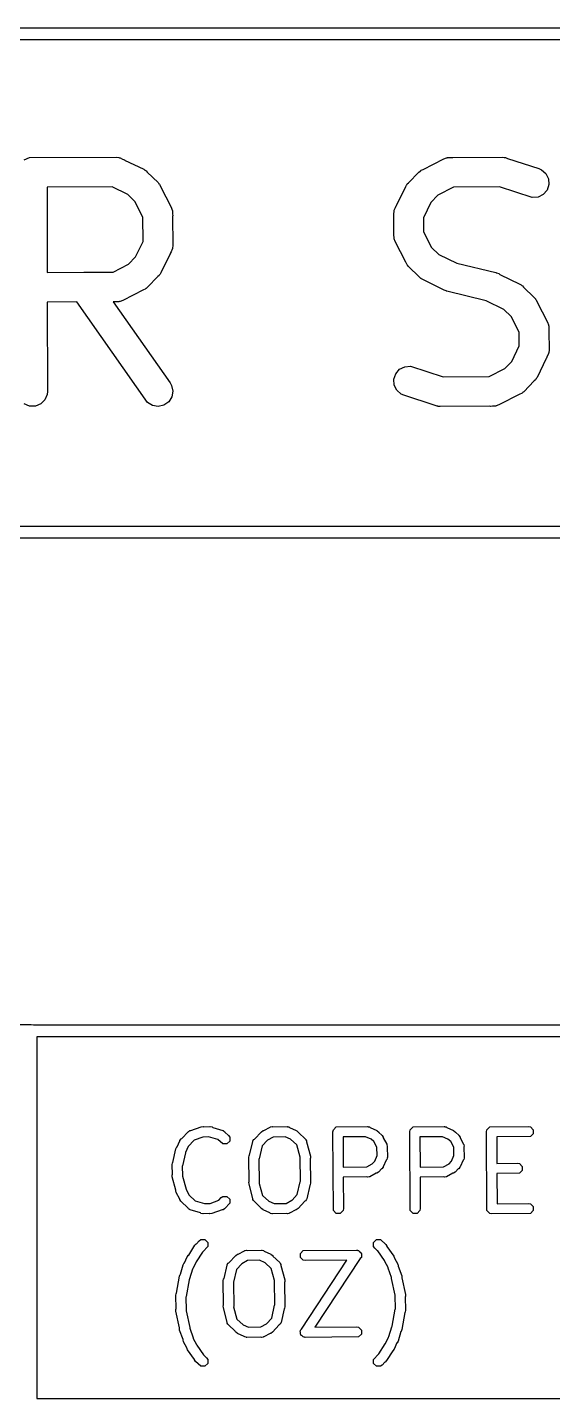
# Model space of a CAD drawing. Extents: x 139 to 262, y -120 to -93.
# Drawn here: x 181.74 to 187.09, y -108.47 to -94.5 of the extents above; entities that cross this region are included whole.
import ezdxf

# ---------------------------------------------------------------- set-up
doc = ezdxf.new("R2010")
doc.units = 0
doc.layers.add('BLACK', color=7, linetype='CONTINUOUS')

msp = doc.modelspace()

# ---------------------------------------------------------------- linework, layer by layer
at = {"layer": 'BLACK', "linetype": 'CONTINUOUS'}
for p, q in [((167.1458, -94.504434), (262.4201, -94.4996)), ((262.356655, -94.62177), (167.228849, -94.626597)), ((181.704691, -95.848788), (181.759628, -95.826032)), ((181.759628, -95.826032), (182.640865, -95.823104)), ((182.640865, -95.823104), (182.670597, -95.826032)), ((182.670597, -95.826032), (182.675656, -95.828127)), ((182.675656, -95.828127), (182.681118, -95.828516)), ((182.681118, -95.828516), (182.70708, -95.841144)), ((182.70708, -95.841144), (182.725534, -95.848788)), ((182.725534, -95.848788), (182.728127, -95.851381)), ((182.728127, -95.851381), (182.921897, -95.945631)), ((185.767579, -95.94767), (185.978729, -95.839193)), ((185.978729, -95.839193), (186.006632, -95.828515)), ((186.006632, -95.828515), (186.012094, -95.828126)), ((186.012094, -95.828126), (186.017152, -95.826032)), ((186.017152, -95.826032), (186.043504, -95.825894)), ((186.043504, -95.825894), (186.065945, -95.8243)), ((186.065945, -95.8243), (186.07031, -95.825755)), ((186.07031, -95.825755), (186.579075, -95.823104)), ((186.579075, -95.823104), (186.594118, -95.824585)), ((186.594118, -95.824585), (186.598136, -95.8243)), ((186.598136, -95.8243), (186.601149, -95.825277)), ((186.601149, -95.825277), (186.608807, -95.826032)), ((186.608807, -95.826032), (186.628089, -95.834019)), ((186.628089, -95.834019), (186.946583, -95.937363)), ((182.921897, -95.945631), (182.934693, -95.953686)), ((182.934693, -95.953686), (182.93841, -95.955226)), ((182.93841, -95.955226), (182.940773, -95.957514)), ((182.940773, -95.957514), (182.94718, -95.961547)), ((182.94718, -95.961547), (182.958904, -95.975065)), ((182.958904, -95.975065), (183.067942, -96.080617)), ((185.620693, -96.083216), (185.726245, -95.974179)), ((185.726245, -95.974179), (185.737931, -95.964587)), ((185.737931, -95.964587), (185.740569, -95.961547)), ((185.740569, -95.961547), (185.743424, -95.96008)), ((185.743424, -95.96008), (185.749339, -95.955226)), ((185.749339, -95.955226), (185.767579, -95.94767)), ((186.946583, -95.937363), (186.973863, -95.949543)), ((186.973863, -95.949543), (187.018785, -95.988503)), ((187.018785, -95.988503), (187.045378, -96.041689)), ((182.600248, -96.125209), (181.939066, -96.127406)), ((181.939066, -96.127406), (181.94019, -96.996251)), ((182.759242, -96.202545), (182.600248, -96.125209)), ((183.067942, -96.080617), (183.077533, -96.092303)), ((183.077533, -96.092303), (183.080574, -96.094941)), ((183.080574, -96.094941), (183.08204, -96.097796)), ((183.08204, -96.097796), (183.086895, -96.103711)), ((183.086895, -96.103711), (183.09445, -96.121951)), ((183.09445, -96.121951), (183.202928, -96.333101)), ((185.497009, -96.313993), (185.591259, -96.120224)), ((185.591259, -96.120224), (185.599314, -96.107427)), ((185.599314, -96.107427), (185.600854, -96.103711)), ((185.600854, -96.103711), (185.603142, -96.101347)), ((185.603142, -96.101347), (185.607175, -96.094941)), ((185.607175, -96.094941), (185.620693, -96.083216)), ((186.078344, -96.12774), (185.919211, -96.209494)), ((186.546954, -96.125298), (186.078344, -96.12774)), ((186.879329, -96.233146), (186.546954, -96.125298)), ((187.049593, -96.101003), (187.030789, -96.157416)), ((187.045378, -96.041689), (187.049593, -96.101003)), ((182.832626, -96.273583), (182.759242, -96.202545)), ((182.914482, -96.432914), (182.832626, -96.273583)), ((185.919211, -96.209494), (185.848173, -96.282878)), ((186.938642, -96.22893), (186.879329, -96.233146)), ((186.991828, -96.202337), (186.938642, -96.22893)), ((187.030789, -96.157416), (186.991828, -96.202337)), ((183.202928, -96.333101), (183.213606, -96.361004)), ((183.213606, -96.361004), (183.213994, -96.366466)), ((183.213994, -96.366466), (183.216089, -96.371524)), ((183.216089, -96.371524), (183.216321, -96.399212)), ((183.216321, -96.399212), (183.217821, -96.420317)), ((183.217821, -96.420317), (183.21653, -96.424187)), ((185.468732, -96.401256), (185.47166, -96.371524)), ((185.471031, -96.591764), (185.468732, -96.401256)), ((185.47166, -96.371524), (185.473755, -96.366464)), ((185.473755, -96.366464), (185.474144, -96.361003)), ((185.474144, -96.361003), (185.486772, -96.33504)), ((185.486772, -96.33504), (185.494416, -96.316587)), ((185.494416, -96.316587), (185.497009, -96.313993)), ((185.848173, -96.282878), (185.771438, -96.440638)), ((182.91656, -96.680672), (182.914482, -96.432914)), ((183.21653, -96.424187), (183.219017, -96.72057)), ((185.771438, -96.440638), (185.773147, -96.582241)), ((182.839576, -96.838946), (182.91656, -96.680672)), ((185.469929, -96.595071), (185.471031, -96.591764)), ((185.471304, -96.614431), (185.469929, -96.595071)), ((185.47166, -96.643864), (185.471304, -96.614431)), ((185.473755, -96.648923), (185.47166, -96.643864)), ((185.474144, -96.654385), (185.473755, -96.648923)), ((185.484821, -96.682287), (185.474144, -96.654385)), ((185.593298, -96.893436), (185.484821, -96.682287)), ((185.773147, -96.582241), (185.855122, -96.741804)), ((182.768536, -96.912333), (182.839576, -96.838946)), ((183.19074, -96.807831), (183.09649, -97.001601)), ((183.193333, -96.805239), (183.19074, -96.807831)), ((183.200974, -96.786791), (183.193333, -96.805239)), ((183.213606, -96.760822), (183.200974, -96.786791)), ((183.213994, -96.755359), (183.213606, -96.760822)), ((183.216089, -96.750302), (183.213994, -96.755359)), ((183.219017, -96.72057), (183.216089, -96.750302)), ((185.855122, -96.741804), (185.928508, -96.812844)), ((185.928508, -96.812844), (186.110407, -96.901321)), ((182.60952, -96.994027), (182.768536, -96.912333)), ((185.600854, -96.911677), (185.593298, -96.893436)), ((185.605708, -96.917591), (185.600854, -96.911677)), ((185.607175, -96.920447), (185.605708, -96.917591)), ((185.610215, -96.923084), (185.607175, -96.920447)), ((185.619807, -96.934771), (185.610215, -96.923084)), ((185.728844, -97.040322), (185.619807, -96.934771)), ((186.110407, -96.901321), (186.509599, -96.998473)), ((181.94019, -96.996251), (182.313499, -96.99501)), ((182.313499, -96.99501), (182.318247, -96.993959)), ((182.318247, -96.993959), (182.324008, -96.994975)), ((182.324008, -96.994975), (182.60952, -96.994027)), ((183.067059, -97.038605), (182.961505, -97.147648)), ((183.080574, -97.026885), (183.067059, -97.038605)), ((183.084606, -97.020479), (183.080574, -97.026885)), ((183.086896, -97.018114), (183.084606, -97.020479)), ((183.088436, -97.014394), (183.086896, -97.018114)), ((183.09649, -97.001601), (183.088436, -97.014394)), ((185.740569, -97.053841), (185.728844, -97.040322)), ((185.746974, -97.057873), (185.740569, -97.053841)), ((185.749339, -97.060162), (185.746974, -97.057873)), ((185.753057, -97.061702), (185.749339, -97.060162)), ((185.765852, -97.069756), (185.753057, -97.061702)), ((185.970419, -97.169259), (185.765852, -97.069756)), ((186.509599, -96.998473), (186.511793, -96.999257)), ((186.511793, -96.999257), (186.51289, -96.999335)), ((186.51289, -96.999335), (186.51532, -97.000517)), ((186.51532, -97.000517), (186.537733, -97.008525)), ((186.537733, -97.008525), (186.5491, -97.016947)), ((186.5491, -97.016947), (186.753669, -97.11645)), ((186.753669, -97.11645), (186.766465, -97.124505)), ((182.920166, -97.174158), (182.70902, -97.282634)), ((182.938411, -97.166601), (182.920166, -97.174158)), ((182.944327, -97.161745), (182.938411, -97.166601)), ((182.94718, -97.16028), (182.944327, -97.161745)), ((182.949814, -97.157241), (182.94718, -97.16028)), ((182.961505, -97.147648), (182.949814, -97.157241)), ((185.981788, -97.177683), (185.970419, -97.169259)), ((186.0042, -97.18569), (185.981788, -97.177683)), ((186.006631, -97.186873), (186.0042, -97.18569)), ((186.007727, -97.18695), (186.006631, -97.186873)), ((186.009922, -97.187735), (186.007727, -97.18695)), ((186.409111, -97.284885), (186.009922, -97.187735)), ((186.766465, -97.124505), (186.770182, -97.126045)), ((186.770182, -97.126045), (186.772545, -97.128333)), ((186.772545, -97.128333), (186.778952, -97.132366)), ((186.778952, -97.132366), (186.790676, -97.145884)), ((186.790676, -97.145884), (186.899714, -97.251436)), ((186.899714, -97.251436), (186.909305, -97.263122)), ((182.241359, -97.297221), (181.94058, -97.29822)), ((181.94058, -97.29822), (181.94176, -98.210704)), ((182.961215, -98.320778), (182.241359, -97.297221)), ((182.617143, -97.295972), (182.609629, -97.295997)), ((182.609629, -97.295997), (183.191468, -98.123309)), ((182.621804, -97.297526), (182.617143, -97.295972)), ((182.644964, -97.29588), (182.621804, -97.297526)), ((182.670597, -97.295795), (182.644964, -97.29588)), ((182.675656, -97.293699), (182.670597, -97.295795)), ((182.681118, -97.293311), (182.675656, -97.293699)), ((182.70902, -97.282634), (182.681118, -97.293311)), ((186.591014, -97.373364), (186.409111, -97.284885)), ((186.664398, -97.444402), (186.591014, -97.373364)), ((186.909305, -97.263122), (186.912346, -97.26576)), ((186.912346, -97.26576), (186.913812, -97.268615)), ((186.913812, -97.268615), (186.918667, -97.27453)), ((186.918667, -97.27453), (186.926222, -97.29277)), ((186.926222, -97.29277), (187.0347, -97.50392)), ((186.746373, -97.603965), (186.664398, -97.444402)), ((187.0347, -97.50392), (187.045378, -97.531823)), ((187.045378, -97.531823), (187.045766, -97.537285)), ((187.045766, -97.537285), (187.047861, -97.542343)), ((186.748082, -97.745567), (186.746373, -97.603965)), ((187.047861, -97.542343), (187.048216, -97.571759)), ((187.048216, -97.571759), (187.049593, -97.591136)), ((187.049593, -97.591136), (187.048489, -97.594445)), ((187.048489, -97.594445), (187.050789, -97.784951)), ((186.671348, -97.903327), (186.748082, -97.745567)), ((187.047861, -97.814683), (187.045766, -97.81974)), ((187.050789, -97.784951), (187.047861, -97.814683)), ((185.527693, -97.983871), (185.580879, -97.957278)), ((185.580879, -97.957278), (185.640193, -97.953062)), ((185.640193, -97.953062), (185.972567, -98.060909)), ((186.600308, -97.976714), (186.671348, -97.903327)), ((187.022512, -97.872212), (186.928262, -98.065982)), ((187.025105, -97.86962), (187.022512, -97.872212)), ((187.032746, -97.851172), (187.025105, -97.86962)), ((187.045378, -97.825203), (187.032746, -97.851172)), ((187.045766, -97.81974), (187.045378, -97.825203)), ((185.469928, -98.085205), (185.488732, -98.028793)), ((185.474144, -98.144519), (185.469928, -98.085205)), ((185.488732, -98.028793), (185.527693, -97.983871)), ((185.972567, -98.060909), (186.441176, -98.058467)), ((186.441176, -98.058467), (186.600308, -97.976714)), ((186.912346, -98.091266), (186.898831, -98.102986)), ((186.916378, -98.08486), (186.912346, -98.091266)), ((186.918668, -98.082495), (186.916378, -98.08486)), ((186.920208, -98.078775), (186.918668, -98.082495)), ((186.928262, -98.065982), (186.920208, -98.078775)), ((181.94176, -98.210704), (181.938832, -98.240436)), ((183.191468, -98.123309), (183.20612, -98.149345)), ((183.20612, -98.149345), (183.218981, -98.207401)), ((183.218981, -98.207401), (183.208648, -98.265959)), ((185.500737, -98.197705), (185.474144, -98.144519)), ((185.545659, -98.236666), (185.500737, -98.197705)), ((185.572939, -98.248845), (185.545659, -98.236666)), ((186.770183, -98.230982), (186.751938, -98.238539)), ((186.776099, -98.226126), (186.770183, -98.230982)), ((186.778952, -98.224661), (186.776099, -98.226126)), ((186.781586, -98.221622), (186.778952, -98.224661)), ((186.793277, -98.212029), (186.781586, -98.221622)), ((186.898831, -98.102986), (186.793277, -98.212029)), ((181.759628, -98.360176), (181.704691, -98.33742)), ((181.819092, -98.360176), (181.759628, -98.360176)), ((181.874029, -98.33742), (181.819092, -98.360176)), ((181.916076, -98.295373), (181.874029, -98.33742)), ((181.938832, -98.240436), (181.916076, -98.295373)), ((183.011362, -98.352735), (182.961215, -98.320778)), ((183.06992, -98.363068), (183.011362, -98.352735)), ((183.127976, -98.350207), (183.06992, -98.363068)), ((183.176691, -98.316106), (183.127976, -98.350207)), ((183.208648, -98.265959), (183.176691, -98.316106)), ((185.891427, -98.352187), (185.572939, -98.248845)), ((185.910714, -98.360176), (185.891427, -98.352187)), ((185.918372, -98.36093), (185.910714, -98.360176)), ((185.921386, -98.361908), (185.918372, -98.36093)), ((185.925402, -98.361622), (185.921386, -98.361908)), ((185.940446, -98.363104), (185.925402, -98.361622)), ((186.449213, -98.360452), (185.940446, -98.363104)), ((186.453576, -98.361907), (186.449213, -98.360452)), ((186.476001, -98.360313), (186.453576, -98.361907)), ((186.502369, -98.360176), (186.476001, -98.360313)), ((186.507428, -98.35808), (186.502369, -98.360176)), ((186.51289, -98.357692), (186.507428, -98.35808)), ((186.540792, -98.347015), (186.51289, -98.357692)), ((186.751938, -98.238539), (186.540792, -98.347015)), ((167.233544, -99.584419), (196.3801, -99.5796)), ((196.316613, -99.70178), (167.228849, -99.70659)), ((167.233544, -104.664405), (181.7751, -104.6596)), ((181.7751, -104.6596), (181.799385, -104.664431)), ((181.799385, -104.664431), (196.317789, -104.663561)), ((196.317818, -104.785728), (181.833793, -104.786596)), ((181.833793, -104.786596), (181.834967, -108.473688)), ((183.310122, -105.824375), (183.375593, -105.754536)), ((183.375593, -105.754536), (183.377814, -105.753051)), ((183.377814, -105.753051), (183.378362, -105.751957)), ((183.378362, -105.751957), (183.380776, -105.751072)), ((183.380776, -105.751072), (183.392897, -105.742974)), ((183.392897, -105.742974), (183.402886, -105.742973)), ((183.402886, -105.742973), (183.508202, -105.704397)), ((183.508202, -105.704397), (183.528851, -105.701794)), ((183.528851, -105.701794), (183.534177, -105.704457)), ((183.534177, -105.704457), (183.595735, -105.701824)), ((183.595735, -105.701824), (183.595796, -105.701794)), ((183.595796, -105.701794), (183.595876, -105.701818)), ((183.595876, -105.701818), (183.599577, -105.70166)), ((183.599577, -105.70166), (183.619989, -105.70572)), ((183.619989, -105.70572), (183.62479, -105.710521)), ((183.62479, -105.710521), (183.728204, -105.74165)), ((183.728204, -105.74165), (183.730526, -105.742973)), ((183.730526, -105.742973), (183.73175, -105.742974)), ((183.73175, -105.742974), (183.733897, -105.744895)), ((183.733897, -105.744895), (183.746285, -105.751957)), ((183.746285, -105.751957), (183.749924, -105.759236)), ((183.749924, -105.759236), (183.786307, -105.79179)), ((184.050635, -105.82923), (184.12066, -105.754536)), ((184.12066, -105.754536), (184.137964, -105.742973)), ((184.137964, -105.742973), (184.144142, -105.742973)), ((184.144142, -105.742973), (184.20903, -105.707291)), ((184.20903, -105.707291), (184.211606, -105.706585)), ((184.211606, -105.706585), (184.212472, -105.70572)), ((184.212472, -105.70572), (184.214986, -105.705659)), ((184.214986, -105.705659), (184.229103, -105.701794)), ((184.229103, -105.701794), (184.238974, -105.705084)), ((184.238974, -105.705084), (184.381897, -105.70166)), ((184.381897, -105.70166), (184.384516, -105.702181)), ((184.384516, -105.702181), (184.385678, -105.701794)), ((184.385678, -105.701794), (184.388119, -105.702897)), ((184.388119, -105.702897), (184.402309, -105.70572)), ((184.402309, -105.70572), (184.408862, -105.712273)), ((184.408862, -105.712273), (184.476782, -105.742973)), ((184.476782, -105.742973), (184.476817, -105.742973)), ((184.476817, -105.742973), (184.476849, -105.743003)), ((184.476849, -105.743003), (184.480258, -105.744544)), ((184.480258, -105.744544), (184.496699, -105.757304)), ((184.496699, -105.757304), (184.498787, -105.76357)), ((184.498787, -105.76357), (184.568627, -105.829043)), ((184.850103, -105.755), (184.854163, -105.734588)), ((184.854163, -106.557732), (184.850103, -105.755)), ((184.854163, -105.734588), (184.883031, -105.70572)), ((184.883031, -105.70572), (185.20147, -105.70166)), ((185.20147, -105.70166), (185.204089, -105.702181)), ((185.204089, -105.702181), (185.205251, -105.701794)), ((185.205251, -105.701794), (185.207692, -105.702897)), ((185.207692, -105.702897), (185.221882, -105.70572)), ((185.221882, -105.70572), (185.228435, -105.712273)), ((185.228435, -105.712273), (185.296357, -105.742973)), ((185.296357, -105.742973), (185.29639, -105.742974)), ((185.29639, -105.742974), (185.296423, -105.743003)), ((185.296423, -105.743003), (185.299831, -105.744544)), ((185.299831, -105.744544), (185.316272, -105.757304)), ((185.316272, -105.757304), (185.317915, -105.762234)), ((185.317915, -105.762234), (185.347996, -105.78915)), ((185.632423, -105.755), (185.636483, -105.734588)), ((185.636483, -106.557732), (185.632423, -105.755)), ((185.636483, -105.734588), (185.665351, -105.70572)), ((185.665351, -105.70572), (185.98379, -105.70166)), ((185.98379, -105.70166), (185.986409, -105.702181)), ((185.986409, -105.702181), (185.987571, -105.701794)), ((185.987571, -105.701794), (185.990012, -105.702897)), ((185.990012, -105.702897), (186.004202, -105.70572)), ((186.004202, -105.70572), (186.010755, -105.712273)), ((186.010755, -105.712273), (186.078677, -105.742973)), ((186.078677, -105.742973), (186.07871, -105.742974)), ((186.07871, -105.742974), (186.078743, -105.743003)), ((186.078743, -105.743003), (186.082151, -105.744544)), ((186.082151, -105.744544), (186.098592, -105.757304)), ((186.098592, -105.757304), (186.100235, -105.762234)), ((186.100235, -105.762234), (186.130316, -105.78915)), ((186.414743, -105.755), (186.418803, -105.734588)), ((186.418803, -106.557732), (186.414743, -105.755)), ((186.418803, -105.734588), (186.447671, -105.70572)), ((186.447671, -105.70572), (186.840617, -105.70166)), ((186.840617, -105.70166), (186.861029, -105.70572)), ((186.861029, -105.70572), (186.889897, -105.734588)), ((186.889897, -105.775412), (186.861029, -105.80428)), ((186.889897, -105.734588), (186.889897, -105.775412)), ((183.249803, -105.92833), (183.258692, -105.909512)), ((183.258692, -105.909512), (183.261842, -105.907621)), ((183.261842, -105.907621), (183.289524, -105.846382)), ((183.289524, -105.846348), (183.289554, -105.846315)), ((183.289524, -105.846382), (183.289524, -105.846348)), ((183.289554, -105.846315), (183.291096, -105.842905)), ((183.291096, -105.842905), (183.303856, -105.826464)), ((183.303856, -105.826464), (183.310122, -105.824375)), ((183.37681, -105.904167), (183.349259, -105.965122)), ((183.436438, -105.840562), (183.37681, -105.904167)), ((183.52464, -105.808254), (183.436438, -105.840562)), ((183.52507, -105.80834), (183.52464, -105.808254)), ((183.583499, -105.80584), (183.52507, -105.80834)), ((183.678667, -105.834486), (183.583499, -105.80584)), ((183.728176, -105.878786), (183.678667, -105.834486)), ((183.769002, -105.878787), (183.728176, -105.878786)), ((183.797869, -105.84992), (183.769002, -105.878787)), ((183.786307, -105.79179), (183.79787, -105.809095)), ((183.79787, -105.809095), (183.797869, -105.84992)), ((184.001067, -105.99163), (184.032123, -105.853823)), ((184.032123, -105.853823), (184.03459, -105.8486)), ((184.03459, -105.846347), (184.036735, -105.844058)), ((184.03459, -105.8486), (184.03459, -105.846347)), ((184.036735, -105.844058), (184.041012, -105.835005)), ((184.041012, -105.835005), (184.050635, -105.82923)), ((184.12787, -105.897773), (184.098364, -106.02871)), ((184.182011, -105.840022), (184.12787, -105.897773)), ((184.182231, -105.839962), (184.182011, -105.840022)), ((184.240047, -105.808168), (184.182231, -105.839962)), ((184.363572, -105.805208), (184.240047, -105.808168)), ((184.418995, -105.830259), (184.363572, -105.805208)), ((184.481743, -105.889083), (184.418995, -105.830259)), ((184.515559, -106.012076), (184.481743, -105.889083)), ((184.568627, -105.829043), (184.571836, -105.833846)), ((184.571836, -105.833846), (184.573768, -105.835005)), ((184.573768, -105.835005), (184.574576, -105.837946)), ((184.574576, -105.837946), (184.58019, -105.846347)), ((184.58019, -105.846347), (184.580189, -105.858361)), ((184.580189, -105.858361), (184.619911, -106.002836)), ((185.18221, -105.804785), (184.953092, -105.807706)), ((184.953092, -105.807706), (184.954644, -106.114593)), ((185.238596, -105.830272), (185.18221, -105.804785)), ((185.266606, -105.855334), (185.238596, -105.830272)), ((185.297365, -105.91127), (185.266606, -105.855334)), ((185.300029, -105.99799), (185.297365, -105.91127)), ((185.347996, -105.78915), (185.348179, -105.789211)), ((185.348179, -105.789211), (185.348289, -105.789412)), ((185.348289, -105.789412), (185.350947, -105.79179)), ((185.350947, -105.79179), (185.36251, -105.809095)), ((185.36251, -105.809095), (185.362509, -105.815271)), ((185.362509, -105.815271), (185.398192, -105.880158)), ((185.398192, -105.880158), (185.398897, -105.882735)), ((185.398897, -105.882735), (185.399763, -105.883601)), ((185.399763, -105.883601), (185.399842, -105.886184)), ((185.399842, -105.886184), (185.403689, -105.900231)), ((185.403689, -105.900231), (185.400562, -105.909612)), ((185.400562, -105.909612), (185.403823, -106.015773)), ((185.96453, -105.804785), (185.735412, -105.807706)), ((185.735412, -105.807706), (185.736964, -106.114593)), ((186.020916, -105.830272), (185.96453, -105.804785)), ((186.048926, -105.855334), (186.020916, -105.830272)), ((186.079685, -105.91127), (186.048926, -105.855334)), ((186.082349, -105.99799), (186.079685, -105.91127)), ((186.130316, -105.78915), (186.130499, -105.789211)), ((186.130499, -105.789211), (186.130609, -105.789412)), ((186.130609, -105.789412), (186.133267, -105.79179)), ((186.133267, -105.79179), (186.14483, -105.809095)), ((186.14483, -105.809095), (186.144829, -105.815271)), ((186.144829, -105.815271), (186.180512, -105.880158)), ((186.180512, -105.880158), (186.181217, -105.882735)), ((186.181217, -105.882735), (186.182083, -105.883601)), ((186.182083, -105.883601), (186.182162, -105.886184)), ((186.182162, -105.886184), (186.186009, -105.900231)), ((186.186009, -105.900231), (186.182882, -105.909612)), ((186.182882, -105.909612), (186.186143, -106.015773)), ((186.861029, -105.80428), (186.517733, -105.807827)), ((186.517733, -105.807827), (186.519095, -106.077221)), ((183.218747, -106.066137), (183.249803, -105.92833)), ((183.346307, -105.968925), (183.316044, -106.103217)), ((183.349259, -105.965122), (183.346307, -105.968925)), ((183.993277, -106.015773), (183.997337, -105.995361)), ((183.996856, -106.263698), (183.993277, -106.015773)), ((183.997337, -105.995361), (184.001067, -105.99163)), ((184.098364, -106.02871), (184.096437, -106.032788)), ((184.096437, -106.032788), (184.099957, -106.276547)), ((184.514824, -106.015773), (184.515559, -106.012076)), ((184.518343, -106.259531), (184.514824, -106.015773)), ((184.620923, -106.023623), (184.617924, -106.028621)), ((184.617924, -106.028621), (184.621504, -106.276547)), ((184.619911, -106.002836), (184.620923, -106.023623)), ((185.250149, -106.080909), (185.275209, -106.052901)), ((185.275209, -106.052901), (185.300029, -105.99799)), ((185.393209, -106.042738), (185.36251, -106.110658)), ((185.399763, -106.036185), (185.393209, -106.042738)), ((185.402585, -106.021995), (185.399763, -106.036185)), ((185.403689, -106.019554), (185.402585, -106.021995)), ((185.403823, -106.015773), (185.403301, -106.018392)), ((185.403301, -106.018392), (185.403689, -106.019554)), ((186.032469, -106.080909), (186.057529, -106.052901)), ((186.057529, -106.052901), (186.082349, -105.99799)), ((186.175529, -106.042738), (186.14483, -106.110658)), ((186.182083, -106.036185), (186.175529, -106.042738)), ((186.184905, -106.021995), (186.182083, -106.036185)), ((186.186009, -106.019554), (186.184905, -106.021995)), ((186.186143, -106.015773), (186.185621, -106.018392)), ((186.185621, -106.018392), (186.186009, -106.019554)), ((183.210957, -106.09028), (183.215017, -106.069868)), ((183.214021, -106.19005), (183.210957, -106.09028)), ((183.211538, -106.19419), (183.214021, -106.19005)), ((183.21255, -106.214977), (183.211538, -106.19419)), ((183.215017, -106.069868), (183.218747, -106.066137)), ((183.316044, -106.103217), (183.314689, -106.106084)), ((183.314689, -106.106084), (183.317637, -106.20204)), ((183.317637, -106.20204), (183.316901, -106.205736)), ((184.954644, -106.114593), (185.194454, -106.111536)), ((185.194454, -106.111536), (185.250149, -106.080909)), ((185.290211, -106.176813), (185.225325, -106.212496)), ((185.29639, -106.176813), (185.290211, -106.176813)), ((185.313694, -106.16525), (185.29639, -106.176813)), ((185.316073, -106.16259), (185.313694, -106.16525)), ((185.316273, -106.162481), (185.316073, -106.16259)), ((185.316333, -106.1623), (185.316273, -106.162481)), ((185.343248, -106.132219), (185.316333, -106.1623)), ((185.348179, -106.130576), (185.343248, -106.132219)), ((185.360939, -106.114134), (185.348179, -106.130576)), ((185.362478, -106.110728), (185.360939, -106.114134)), ((185.36251, -106.110693), (185.362478, -106.110728)), ((185.36251, -106.110658), (185.36251, -106.110693)), ((185.736964, -106.114593), (185.976774, -106.111536)), ((185.976774, -106.111536), (186.032469, -106.080909)), ((186.072531, -106.176813), (186.007645, -106.212496)), ((186.07871, -106.176813), (186.072531, -106.176813)), ((186.096014, -106.16525), (186.07871, -106.176813)), ((186.098393, -106.16259), (186.096014, -106.16525)), ((186.098593, -106.162481), (186.098393, -106.16259)), ((186.098653, -106.1623), (186.098593, -106.162481)), ((186.125568, -106.132219), (186.098653, -106.1623)), ((186.130499, -106.130576), (186.125568, -106.132219)), ((186.143259, -106.114134), (186.130499, -106.130576)), ((186.144798, -106.110728), (186.143259, -106.114134)), ((186.14483, -106.110693), (186.144798, -106.110728)), ((186.14483, -106.110658), (186.14483, -106.110693)), ((186.519095, -106.077221), (186.728857, -106.074193)), ((186.749269, -106.176813), (186.519616, -106.180128)), ((186.519616, -106.180128), (186.521169, -106.48728)), ((186.728857, -106.074193), (186.749269, -106.078253)), ((186.749269, -106.078253), (186.778137, -106.107121)), ((186.778137, -106.147945), (186.749269, -106.176813)), ((186.778137, -106.107121), (186.778137, -106.147945)), ((183.2498, -106.350466), (183.21255, -106.214977)), ((183.316901, -106.205736), (183.353297, -106.338116)), ((183.353297, -106.338116), (183.353467, -106.341613)), ((183.353467, -106.341613), (183.386513, -106.401706)), ((183.993858, -106.268697), (183.996856, -106.263698)), ((183.99487, -106.289484), (183.993858, -106.268697)), ((184.03459, -106.433956), (183.99487, -106.289484)), ((184.099957, -106.276547), (184.099221, -106.280243)), ((184.099221, -106.280243), (184.133035, -106.403235)), ((184.486909, -106.394545), (184.516417, -106.26361)), ((184.516417, -106.26361), (184.518343, -106.259531)), ((184.613713, -106.300689), (184.582657, -106.438497)), ((184.617444, -106.296959), (184.613713, -106.300689)), ((184.621504, -106.276547), (184.617444, -106.296959)), ((185.19452, -106.214415), (184.955165, -106.217467)), ((184.955165, -106.217467), (184.956783, -106.53732)), ((185.205252, -106.217993), (185.19452, -106.214415)), ((185.219476, -106.214097), (185.205252, -106.217993)), ((185.221882, -106.214067), (185.219476, -106.214097)), ((185.222747, -106.213201), (185.221882, -106.214067)), ((185.225325, -106.212496), (185.222747, -106.213201)), ((185.97684, -106.214415), (185.737485, -106.217467)), ((185.737485, -106.217467), (185.739103, -106.53732)), ((185.987572, -106.217993), (185.97684, -106.214415)), ((186.001796, -106.214097), (185.987572, -106.217993)), ((186.004202, -106.214067), (186.001796, -106.214097)), ((186.005067, -106.213201), (186.004202, -106.214067)), ((186.007645, -106.212496), (186.005067, -106.213201)), ((183.248344, -106.354835), (183.2498, -106.350466)), ((183.253841, -106.374908), (183.248344, -106.354835)), ((183.289524, -106.439794), (183.253841, -106.374908)), ((183.289524, -106.445972), (183.289524, -106.439794)), ((183.301087, -106.463277), (183.289524, -106.445972)), ((183.373991, -106.531623), (183.301087, -106.463277)), ((183.386513, -106.401706), (183.386573, -106.401925)), ((183.386573, -106.401925), (183.446317, -106.457934)), ((183.446317, -106.457934), (183.541147, -106.486479)), ((183.600006, -106.484065), (183.686437, -106.452405)), ((183.686437, -106.452405), (183.710872, -106.425097)), ((183.710872, -106.425097), (183.728176, -106.413534)), ((183.728176, -106.413534), (183.769002, -106.413533)), ((183.769002, -106.413533), (183.797869, -106.4424)), ((183.797869, -106.4424), (183.79787, -106.483225)), ((184.03459, -106.445973), (184.03459, -106.433956)), ((184.040203, -106.454373), (184.03459, -106.445973)), ((184.041012, -106.457315), (184.040203, -106.454373)), ((184.042943, -106.458473), (184.041012, -106.457315)), ((184.046153, -106.463277), (184.042943, -106.458473)), ((184.115991, -106.528748), (184.046153, -106.463277)), ((184.133035, -106.403235), (184.195785, -106.46206)), ((184.195785, -106.46206), (184.251208, -106.487111)), ((184.374732, -106.484151), (184.43255, -106.452358)), ((184.43255, -106.452358), (184.43277, -106.452297)), ((184.43277, -106.452297), (184.486909, -106.394545)), ((184.564144, -106.463088), (184.494121, -106.537784)), ((184.573768, -106.457315), (184.564144, -106.463088)), ((184.578044, -106.448261), (184.573768, -106.457315)), ((184.58019, -106.445973), (184.578044, -106.448261)), ((184.582657, -106.438497), (184.580189, -106.443719)), ((184.580189, -106.443719), (184.58019, -106.445973)), ((183.378362, -106.540363), (183.373991, -106.531623)), ((183.390998, -106.547566), (183.378362, -106.540363)), ((183.392897, -106.549346), (183.390998, -106.547566)), ((183.39412, -106.549346), (183.392897, -106.549346)), ((183.396443, -106.55067), (183.39412, -106.549346)), ((183.499856, -106.581798), (183.396443, -106.55067)), ((183.504658, -106.5866), (183.499856, -106.581798)), ((183.52507, -106.59066), (183.504658, -106.5866)), ((183.52877, -106.590501), (183.52507, -106.59066)), ((183.528851, -106.590526), (183.52877, -106.590501)), ((183.528911, -106.590495), (183.528851, -106.590526)), ((183.590469, -106.587862), (183.528911, -106.590495)), ((183.541147, -106.486479), (183.599577, -106.48398)), ((183.595796, -106.590526), (183.590469, -106.587862)), ((183.616444, -106.587923), (183.595796, -106.590526)), ((183.599577, -106.48398), (183.600006, -106.484065)), ((183.72176, -106.549346), (183.616444, -106.587923)), ((183.73175, -106.549346), (183.72176, -106.549346)), ((183.743872, -106.541246), (183.73175, -106.549346)), ((183.746285, -106.540363), (183.743872, -106.541246)), ((183.746831, -106.539269), (183.746285, -106.540363)), ((183.749055, -106.537784), (183.746831, -106.539269)), ((183.79787, -106.483225), (183.749055, -106.537784)), ((184.118081, -106.535016), (184.115991, -106.528748)), ((184.134523, -106.547776), (184.118081, -106.535016)), ((184.137931, -106.549316), (184.134523, -106.547776)), ((184.137964, -106.549347), (184.137931, -106.549316)), ((184.137999, -106.549347), (184.137964, -106.549347)), ((184.205918, -106.580046), (184.137999, -106.549347)), ((184.212472, -106.5866), (184.205918, -106.580046)), ((184.226661, -106.589422), (184.212472, -106.5866)), ((184.229103, -106.590526), (184.226661, -106.589422)), ((184.230264, -106.590138), (184.229103, -106.590526)), ((184.232884, -106.59066), (184.230264, -106.590138)), ((184.375805, -106.587235), (184.232884, -106.59066)), ((184.251208, -106.487111), (184.374732, -106.484151)), ((184.385678, -106.590526), (184.375805, -106.587235)), ((184.399794, -106.58666), (184.385678, -106.590526)), ((184.402309, -106.5866), (184.399794, -106.58666)), ((184.403174, -106.585734), (184.402309, -106.5866)), ((184.405751, -106.585029), (184.403174, -106.585734)), ((184.470638, -106.549347), (184.405751, -106.585029)), ((184.476817, -106.549347), (184.470638, -106.549347)), ((184.494121, -106.537784), (184.476817, -106.549347)), ((184.883031, -106.5866), (184.854163, -106.557732)), ((184.923855, -106.5866), (184.883031, -106.5866)), ((184.952723, -106.557732), (184.923855, -106.5866)), ((184.956783, -106.53732), (184.952723, -106.557732)), ((185.665351, -106.5866), (185.636483, -106.557732)), ((185.706175, -106.5866), (185.665351, -106.5866)), ((185.735043, -106.557732), (185.706175, -106.5866)), ((185.739103, -106.53732), (185.735043, -106.557732)), ((186.447671, -106.5866), (186.418803, -106.557732)), ((186.468083, -106.59066), (186.447671, -106.5866)), ((186.861029, -106.5866), (186.468083, -106.59066)), ((186.521169, -106.48728), (186.840617, -106.48398)), ((186.840617, -106.48398), (186.861029, -106.48804)), ((186.861029, -106.48804), (186.889897, -106.516908)), ((186.889897, -106.557732), (186.861029, -106.5866)), ((186.889897, -106.516908), (186.889897, -106.557732)), ((183.443436, -106.910396), (183.458136, -106.895664)), ((183.458136, -106.895664), (183.460318, -106.895227)), ((183.460318, -106.895227), (183.487353, -106.865014)), ((183.487353, -106.865014), (183.504657, -106.853451)), ((183.504657, -106.853451), (183.545483, -106.853451)), ((183.545483, -106.853451), (183.57435, -106.882318)), ((183.57435, -106.882318), (183.57435, -106.923144)), ((185.263951, -106.882318), (185.292818, -106.853451)), ((185.263951, -106.923144), (185.263951, -106.882318)), ((185.292818, -106.853451), (185.333644, -106.853451)), ((185.333644, -106.853451), (185.388201, -106.902267)), ((183.337282, -107.090542), (183.365601, -107.02789)), ((183.365601, -107.02789), (183.378361, -107.011449)), ((183.378361, -107.011449), (183.380221, -107.010828)), ((183.380221, -107.010828), (183.443436, -106.910396)), ((183.52102, -106.980716), (183.457692, -107.081332)), ((183.525534, -106.977701), (183.52102, -106.980716)), ((183.57435, -106.923144), (183.525534, -106.977701)), ((183.789862, -107.088721), (183.859887, -107.014027)), ((183.859887, -107.014027), (183.877191, -107.002464)), ((183.877191, -107.002464), (183.883369, -107.002464)), ((183.883369, -107.002464), (183.948257, -106.966782)), ((183.948257, -106.966782), (183.950833, -106.966076)), ((183.950833, -106.966076), (183.951699, -106.965211)), ((183.951699, -106.965211), (183.954213, -106.96515)), ((183.954213, -106.96515), (183.96833, -106.961285)), ((183.96833, -106.961285), (183.978201, -106.964575)), ((183.978201, -106.964575), (184.121124, -106.961151)), ((184.121124, -106.961151), (184.123743, -106.961672)), ((184.123743, -106.961672), (184.124905, -106.961285)), ((184.124905, -106.961285), (184.127346, -106.962388)), ((184.127346, -106.962388), (184.141536, -106.965211)), ((184.141536, -106.965211), (184.148089, -106.971764)), ((184.148089, -106.971764), (184.216009, -107.002464)), ((184.216009, -107.002464), (184.216044, -107.002464)), ((184.216044, -107.002464), (184.216076, -107.002494)), ((184.216076, -107.002494), (184.219485, -107.004035)), ((184.219485, -107.004035), (184.235926, -107.016795)), ((184.235926, -107.016795), (184.238014, -107.023061)), ((184.238014, -107.023061), (184.307854, -107.088534)), ((184.518884, -106.994079), (184.547752, -106.965211)), ((184.518884, -107.034903), (184.518884, -106.994079)), ((184.547752, -107.063771), (184.518884, -107.034903)), ((184.547752, -106.965211), (185.08971, -106.961151)), ((185.08971, -106.961151), (185.097442, -106.962688)), ((185.097442, -106.962688), (185.100062, -106.962165)), ((185.100062, -106.962165), (185.102296, -106.963654)), ((185.102296, -106.963654), (185.110122, -106.965211)), ((185.110122, -106.965211), (185.121104, -106.976193)), ((185.121104, -106.976193), (185.134029, -106.98481)), ((185.13899, -107.034903), (185.128385, -107.045507)), ((185.134029, -106.98481), (185.135106, -106.990195)), ((185.135106, -106.990195), (185.13899, -106.994079)), ((185.13899, -106.994079), (185.13899, -107.009613)), ((185.13899, -107.009613), (185.142036, -107.024843)), ((185.142036, -107.024843), (185.13899, -107.029454)), ((185.13899, -107.029454), (185.13899, -107.034903)), ((185.275514, -106.940448), (185.263951, -106.923144)), ((185.304952, -106.966788), (185.275514, -106.940448)), ((185.306102, -106.969572), (185.304952, -106.966788)), ((185.375, -107.067265), (185.306102, -106.969572)), ((185.388201, -106.902267), (185.399764, -106.919571)), ((185.399764, -106.919571), (185.399764, -106.923455)), ((185.399764, -106.923455), (185.469373, -107.022156)), ((185.469373, -107.022156), (185.477317, -107.041392)), ((185.477317, -107.041392), (185.477074, -107.042606)), ((183.295967, -107.207341), (183.325454, -107.109384)), ((183.325454, -107.109384), (183.335761, -107.091303)), ((183.335761, -107.091303), (183.337282, -107.090542)), ((183.419156, -107.156044), (183.389407, -107.254878)), ((183.423766, -107.150105), (183.419156, -107.156044)), ((183.452499, -107.086535), (183.423766, -107.150105)), ((183.457692, -107.081332), (183.452499, -107.086535)), ((183.740294, -107.251121), (183.77135, -107.113314)), ((183.77135, -107.113314), (183.773817, -107.108091)), ((183.773817, -107.105838), (183.775962, -107.103549)), ((183.773817, -107.108091), (183.773817, -107.105838)), ((183.775962, -107.103549), (183.780239, -107.094496)), ((183.780239, -107.094496), (183.789862, -107.088721)), ((183.867097, -107.157264), (183.837591, -107.288201)), ((183.921238, -107.099513), (183.867097, -107.157264)), ((183.921458, -107.099453), (183.921238, -107.099513)), ((183.979274, -107.067659), (183.921458, -107.099453)), ((184.102799, -107.064699), (183.979274, -107.067659)), ((184.158222, -107.08975), (184.102799, -107.064699)), ((184.22097, -107.148574), (184.158222, -107.08975)), ((184.254786, -107.271567), (184.22097, -107.148574)), ((184.307854, -107.088534), (184.311063, -107.093337)), ((184.311063, -107.093337), (184.312995, -107.094496)), ((184.312995, -107.094496), (184.313803, -107.097437)), ((184.313803, -107.097437), (184.319417, -107.105838)), ((184.319417, -107.105838), (184.319416, -107.117852)), ((184.319416, -107.117852), (184.359138, -107.262327)), ((184.529488, -107.765794), (184.992648, -107.064651)), ((184.568164, -107.067831), (184.547752, -107.063771)), ((184.992648, -107.064651), (184.568164, -107.067831)), ((185.128385, -107.045507), (184.665225, -107.74665)), ((185.377282, -107.075598), (185.375, -107.067265)), ((185.410816, -107.13658), (185.377282, -107.075598)), ((185.411641, -107.143118), (185.410816, -107.13658)), ((185.447184, -107.240152), (185.411641, -107.143118)), ((185.477074, -107.042606), (185.509953, -107.102397)), ((185.509953, -107.102397), (185.51545, -107.12247)), ((185.51545, -107.12247), (185.514738, -107.124604)), ((185.514738, -107.124604), (185.5501, -107.221143)), ((183.255308, -107.400827), (183.2865, -107.22755)), ((183.2865, -107.22755), (183.294484, -107.208331)), ((183.294484, -107.208331), (183.295967, -107.207341)), ((183.384764, -107.263022), (183.353854, -107.434739)), ((183.389407, -107.254878), (183.384764, -107.263022)), ((183.732504, -107.275264), (183.736564, -107.254852)), ((183.736083, -107.523189), (183.732504, -107.275264)), ((183.736564, -107.254852), (183.740294, -107.251121)), ((183.837591, -107.288201), (183.835664, -107.292279)), ((183.835664, -107.292279), (183.839184, -107.536038)), ((184.254051, -107.275264), (184.254786, -107.271567)), ((184.25757, -107.519022), (184.254051, -107.275264)), ((184.36015, -107.283114), (184.357151, -107.288112)), ((184.357151, -107.288112), (184.360731, -107.536038)), ((184.359138, -107.262327), (184.36015, -107.283114)), ((185.447193, -107.248472), (185.447184, -107.240152)), ((185.48459, -107.418345), (185.447193, -107.248472)), ((185.5501, -107.221143), (185.552703, -107.241792)), ((185.552703, -107.241792), (185.551647, -107.243901)), ((185.551647, -107.243901), (185.589055, -107.413817)), ((183.24821, -107.424278), (183.25227, -107.403866)), ((183.251452, -107.559596), (183.24821, -107.424278)), ((183.25227, -107.403866), (183.255308, -107.400827)), ((183.353854, -107.434739), (183.351694, -107.439937)), ((183.351694, -107.439937), (183.35489, -107.573291)), ((185.483411, -107.424278), (185.48459, -107.418345)), ((185.486606, -107.557631), (185.483411, -107.424278)), ((185.589077, -107.434629), (185.586848, -107.437972)), ((185.586848, -107.437972), (185.590091, -107.573291)), ((185.589055, -107.413817), (185.589077, -107.434629)), ((183.249224, -107.56294), (183.251452, -107.559596)), ((183.249246, -107.583752), (183.249224, -107.56294)), ((183.286653, -107.753667), (183.249246, -107.583752)), ((183.35489, -107.573291), (183.35371, -107.579223)), ((183.35371, -107.579223), (183.391108, -107.749097)), ((183.733085, -107.528188), (183.736083, -107.523189)), ((183.734097, -107.548975), (183.733085, -107.528188)), ((183.773817, -107.693447), (183.734097, -107.548975)), ((183.839184, -107.536038), (183.838448, -107.539734)), ((183.838448, -107.539734), (183.872262, -107.662726)), ((184.226136, -107.654036), (184.255644, -107.523101)), ((184.255644, -107.523101), (184.25757, -107.519022)), ((184.35294, -107.56018), (184.321884, -107.697988)), ((184.356671, -107.55645), (184.35294, -107.56018)), ((184.360731, -107.536038), (184.356671, -107.55645)), ((185.453536, -107.734546), (185.484447, -107.56283)), ((185.484447, -107.56283), (185.486606, -107.557631)), ((185.582992, -107.596741), (185.551801, -107.770019)), ((185.586031, -107.593703), (185.582992, -107.596741)), ((185.590091, -107.573291), (185.586031, -107.593703)), ((183.773817, -107.705464), (183.773817, -107.693447)), ((183.77943, -107.713864), (183.773817, -107.705464)), ((183.780239, -107.716806), (183.77943, -107.713864)), ((183.78217, -107.717964), (183.780239, -107.716806)), ((183.78538, -107.722768), (183.78217, -107.717964)), ((183.855218, -107.788239), (183.78538, -107.722768)), ((183.872262, -107.662726), (183.935012, -107.721551)), ((183.935012, -107.721551), (183.990435, -107.746602)), ((184.113959, -107.743642), (184.171777, -107.711849)), ((184.171777, -107.711849), (184.171997, -107.711788)), ((184.171997, -107.711788), (184.226136, -107.654036)), ((184.303371, -107.722579), (184.233348, -107.797275)), ((184.312995, -107.716806), (184.303371, -107.722579)), ((184.317271, -107.707752), (184.312995, -107.716806)), ((184.319417, -107.705464), (184.317271, -107.707752)), ((184.321884, -107.697988), (184.319416, -107.70321)), ((184.319416, -107.70321), (184.319417, -107.705464)), ((185.448894, -107.742691), (185.453536, -107.734546)), ((183.285598, -107.755777), (183.286653, -107.753667)), ((183.288201, -107.776425), (183.285598, -107.755777)), ((183.323562, -107.872964), (183.288201, -107.776425)), ((183.322851, -107.8751), (183.323562, -107.872964)), ((183.328348, -107.895172), (183.322851, -107.8751)), ((183.391108, -107.749097), (183.391116, -107.757416)), ((183.391116, -107.757416), (183.42666, -107.85445)), ((183.42666, -107.85445), (183.427484, -107.860986)), ((183.427484, -107.860986), (183.461019, -107.921969)), ((183.857308, -107.794507), (183.855218, -107.788239)), ((183.87375, -107.807267), (183.857308, -107.794507)), ((183.877158, -107.808807), (183.87375, -107.807267)), ((183.877191, -107.808838), (183.877158, -107.808807)), ((183.877226, -107.808838), (183.877191, -107.808838)), ((183.945145, -107.839537), (183.877226, -107.808838)), ((183.951699, -107.846091), (183.945145, -107.839537)), ((183.965888, -107.848913), (183.951699, -107.846091)), ((183.96833, -107.850017), (183.965888, -107.848913)), ((183.969491, -107.849629), (183.96833, -107.850017)), ((183.972111, -107.850151), (183.969491, -107.849629)), ((184.115032, -107.846726), (183.972111, -107.850151)), ((183.990435, -107.746602), (184.113959, -107.743642)), ((184.124905, -107.850017), (184.115032, -107.846726)), ((184.139021, -107.846151), (184.124905, -107.850017)), ((184.141536, -107.846091), (184.139021, -107.846151)), ((184.142401, -107.845225), (184.141536, -107.846091)), ((184.144978, -107.84452), (184.142401, -107.845225)), ((184.209865, -107.808838), (184.144978, -107.84452)), ((184.216044, -107.808838), (184.209865, -107.808838)), ((184.233348, -107.797275), (184.216044, -107.808838)), ((184.515838, -107.786459), (184.518884, -107.781847)), ((184.518884, -107.801688), (184.515838, -107.786459)), ((184.518884, -107.776399), (184.529488, -107.765794)), ((184.518884, -107.781847), (184.518884, -107.776399)), ((184.518884, -107.817223), (184.518884, -107.801688)), ((184.522767, -107.821106), (184.518884, -107.817223)), ((184.523845, -107.826492), (184.522767, -107.821106)), ((184.536769, -107.835108), (184.523845, -107.826492)), ((184.547752, -107.846091), (184.536769, -107.835108)), ((184.555577, -107.847647), (184.547752, -107.846091)), ((184.557812, -107.849137), (184.555577, -107.847647)), ((184.560431, -107.848613), (184.557812, -107.849137)), ((184.568164, -107.850151), (184.560431, -107.848613)), ((185.110122, -107.846091), (184.568164, -107.850151)), ((184.665225, -107.74665), (185.08971, -107.743471)), ((185.08971, -107.743471), (185.110122, -107.747531)), ((185.110122, -107.747531), (185.13899, -107.776399)), ((185.13899, -107.817223), (185.110122, -107.846091)), ((185.13899, -107.776399), (185.13899, -107.817223)), ((185.3858, -107.911033), (185.414535, -107.847464)), ((185.414535, -107.847464), (185.419144, -107.841524)), ((185.419144, -107.841524), (185.448894, -107.742691)), ((185.542333, -107.790227), (185.512847, -107.888185)), ((185.543817, -107.789238), (185.542333, -107.790227)), ((185.551801, -107.770019), (185.543817, -107.789238)), ((183.361226, -107.954961), (183.328348, -107.895172)), ((183.360984, -107.956176), (183.361226, -107.954961)), ((183.368928, -107.975412), (183.360984, -107.956176)), ((183.438537, -108.074113), (183.368928, -107.975412)), ((183.461019, -107.921969), (183.463301, -107.930303)), ((183.463301, -107.930303), (183.532199, -108.027996)), ((185.312766, -108.019868), (185.31728, -108.016851)), ((185.31728, -108.016851), (185.38061, -107.916236)), ((185.38061, -107.916236), (185.3858, -107.911033)), ((185.458079, -107.98674), (185.394866, -108.087172)), ((185.45994, -107.98612), (185.458079, -107.98674)), ((185.4727, -107.969678), (185.45994, -107.98612)), ((185.501018, -107.907026), (185.4727, -107.969678)), ((185.50254, -107.906266), (185.501018, -107.907026)), ((185.512847, -107.888185), (185.50254, -107.906266)), ((183.438537, -108.077996), (183.438537, -108.074113)), ((183.450099, -108.095301), (183.438537, -108.077996)), ((183.504656, -108.144117), (183.450099, -108.095301)), ((183.545482, -108.144118), (183.504656, -108.144117)), ((183.532199, -108.027996), (183.533349, -108.03078)), ((183.533349, -108.03078), (183.562787, -108.057121)), ((183.574349, -108.115251), (183.545482, -108.144118)), ((183.562787, -108.057121), (183.57435, -108.074426)), ((183.57435, -108.074426), (183.574349, -108.115251)), ((185.263951, -108.074426), (185.312766, -108.019868)), ((185.263952, -108.115251), (185.263951, -108.074426)), ((185.292819, -108.144118), (185.263952, -108.115251)), ((185.333644, -108.144117), (185.292819, -108.144118)), ((185.350949, -108.132555), (185.333644, -108.144117)), ((185.377983, -108.102339), (185.350949, -108.132555)), ((185.380165, -108.101903), (185.377983, -108.102339)), ((185.394866, -108.087172), (185.380165, -108.101903)), ((181.834967, -108.473688), (196.318692, -108.472953))]:
    msp.add_line(p, q, dxfattribs=at)

doc.saveas('drawing.dxf')
